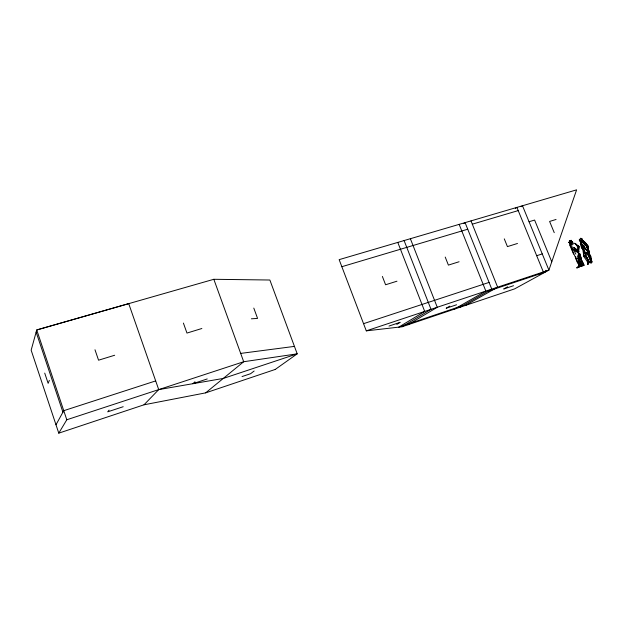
<?xml version="1.0" encoding="UTF-8"?>
<svg xmlns="http://www.w3.org/2000/svg" width="623" height="623" viewBox="0 0 623 623"><rect width="100%" height="100%" fill="white"/><g stroke="black" fill="none" stroke-linecap="round" stroke-linejoin="round"><path stroke-width="0.93" d="M578.308 259.106L578.424 250.789L578.308 259.106L577.801 258.506L581.796 265.881L576.851 267.89L578.985 265.593L579.008 264.308L580.745 266.044L581.796 265.881L578.245 260.64M575.2 243.897L579.047 246.451L578.876 250.096L578.222 250.976L577.428 249.994L577.459 246.544L575.356 243.492L572.35 242.954L571.12 242.152L569.282 242.511L570.022 244.761L571.096 244.605L569.64 242.363L568.519 242.495L572.56 241.467L571.68 241.638L571.299 240.361L569.445 240.61L569.235 242.331M577.428 249.994L573.697 247.347L576.618 250.337L577.404 252.167L572.342 248.663L571.353 243.414L570.575 242.277M576.314 245.423L579.047 246.451L578.222 250.976L572.342 248.663L569.998 245.493L571.353 243.414L572.35 242.954L571.673 241.817M583.922 256.676L583.829 253.499L584.319 252.821L585.682 252.876L585.815 255.889L587.162 257.634L588.735 261.567L588.424 263.942L587.567 264.417L587.38 261.699L583.922 256.676L582.326 246.412L580.325 243.928L582.552 240.447L581.633 238.687L580.675 238.29L579.312 239.933L580.293 241.576L581.952 242.331L582.926 241.436L584.117 241.529L584.911 243.998L585.137 245.407L582.63 242.067L580.293 241.576M581.804 240.166L582.014 238.609L580.675 238.29M580.745 244.738L581.555 248.063L582.443 247.822M587.162 257.634L589.148 262.151L587.567 264.417L588.135 261.66L587.38 261.699L588.424 263.942L589.148 262.151L585.885 255.921L586.368 252.837L585.316 252.759L582.497 247.541L581.555 248.063M580.27 239.403L579.312 239.933L580.161 240.813L582.552 240.447L584.911 243.998L585.215 242.394L583.689 241.755M582.053 247.752L582.326 246.412L587.115 250.703L587.684 252.229L585.316 252.759L582.497 247.541L585.184 249.255L580.574 243.484L582.084 244.099L587.115 250.703L588.439 250.103L588.104 246.077L585.215 242.394L586.313 246.124L588.439 250.103L587.107 245.703L585.215 242.394L586.835 247.347L588.439 250.103M587.606 252.525L584.935 253.125C588.79 250.867 589.786 260.764 590.986 263.093L591.85 262.119L590.923 256.442L588.377 252.167L589.202 251.902L589.35 251.17L588.198 249.706L588.104 246.077L585.994 243.679L584.429 242.814L587.263 246.21L587.31 247.658L586.313 246.124M588.735 261.567L584.911 256.178L585.682 252.876L586.368 252.837L585.309 252.86M545.919 270.257L545.281 272.095L488.401 291.042M590.534 256.731L586.804 252.626L588.704 251.614L591.671 261.146L590.986 263.093L590.908 260.64L586.516 252.502M49.349 380.341L48.142 383.347L44.724 373.107M582.63 242.067L583.214 240.735L582.552 240.447M578.409 253.779L584.125 265.157L581.804 265.499L577.731 256.614M55.984 424.769L63.764 410.682L155.688 380.91M580.325 243.928L581.555 241.817L581.243 240.392M588.377 252.167L588.704 251.614L588.751 254.862M58.78 433.156L66.801 419.762L243.694 361.729L297.202 353.841L269.868 280.015L213.829 279.291L36.734 329.964L31.15 350.181L58.78 433.156L144.006 404.802L205.645 392.864L275.241 369.439M109.072 410.121L107.693 411.842L123.19 406.718M144.006 404.802L158.725 389.609L223.283 378.434L297.202 353.841L275.226 369.447M581.804 265.499L579.538 260.64L578.167 255.562L579.125 254.636M583.221 247.09L587.115 250.703L588.198 249.706M194.96 381.79L192.842 383.706L207.225 378.955M582.676 265.632L581.898 266.286L582.014 265.055L582.676 265.632L580.138 258.74L578.167 255.562M205.645 392.864L243.694 361.729L213.829 279.291M254.137 371.02L250.594 373.707L242.036 376.565M463.831 223.556L465.093 222.629L491.765 289.127L459.953 307.279M515.338 208.487L516.911 207.397L543.342 271.963L539.752 273.941M521.124 206.696L522.495 205.754L548.902 270.117L514.629 288.877L402.037 326.764L366.293 330.86L339.153 259.643L576.61 189.844L548.902 270.117L366.293 330.86M587.684 252.229L589.35 251.17M583.19 265.741L584.125 265.157M396.812 324.396L400.176 322.325L389.009 326.055M572.623 241.389L568.519 242.495M402.037 326.764L431.015 309.335L404.093 240.556M407.979 324.762L437.26 307.256L410.37 238.71M449.806 306.127L446.161 308.253L456.566 304.772M454.307 309.172L485.854 291.089L459.159 224.373M465.56 305.387L497.637 287.172L470.988 220.892M507.675 286.782L503.711 288.994L513.523 285.708M570.022 244.761L570.715 244.395M577.451 261.458L579.772 266.364L576.851 267.89L580.745 266.044L576.228 259.277L571.369 248.04L577.404 252.167M571.12 242.152L571.976 241.779M569.967 242.113L568.706 242.588L570.917 242.183M583.829 253.499L585.682 252.876M462.959 305.558L398.759 327.145L424.722 311.422L397.786 242.409M363.552 323.672L489.078 282.414M536.691 255.71L542.259 253.911M584.911 256.178L585.885 255.921M396.968 281.199L385.59 284.766L382.382 276.448M459.081 261.753L448.396 265.102L445.219 257.065M517.487 243.468L507.434 246.615L504.28 238.85M556.066 219.467L549.603 221.445L554.244 232.667M114.671 355.25L98.559 360.195L94.992 349.768M201.868 328.5L186.962 333.071L183.403 323.072M529.052 221.733L534.604 220.051L551.768 261.808M341.84 266.706L467.741 229.217M472.312 224.179L518.219 210.597M571.299 240.361L570.185 240.54L569.57 242.254L572.56 241.467M571.314 244.644L573.16 244.161M585.612 252.876L586.547 252.743M240.68 353.405L294.445 346.388M251.381 318.805L257.572 318.408L253.795 308.089M580.161 240.813L581.952 242.331M581.555 241.817L579.312 239.933L580.776 241.997M583.868 243.531L583.214 240.735L584.117 241.529M575.356 243.492L578.712 246.653M575.722 256.606L576.548 261.06L579.772 266.364M588.229 250.695L589.202 251.902M582.084 244.099L587.115 250.703M590.908 260.64L591.85 262.119L591.671 261.146M578.292 250.096L579.149 251.606M583.51 264.191L580.418 257.758M573.596 249.893L575.87 254.114M583.214 240.735L584.911 243.998M570.123 242.004L569.445 240.61L570.185 240.54L570.473 242.02M575.909 258.187L576.68 259.822M590.799 259.448L591.85 262.119M569.998 245.493L573.573 254.129M579.748 253.865L581.212 258.047M158.725 389.609L128.72 303.635L36.741 329.949L66.793 419.77M582.497 247.541L584.319 252.821M36.134 332.121L62.923 412.192M579.616 253.109L581.134 258.561M578.985 265.593L579.203 266.761L579.008 264.308M579.507 259.986L579.538 260.64"/></g></svg>
